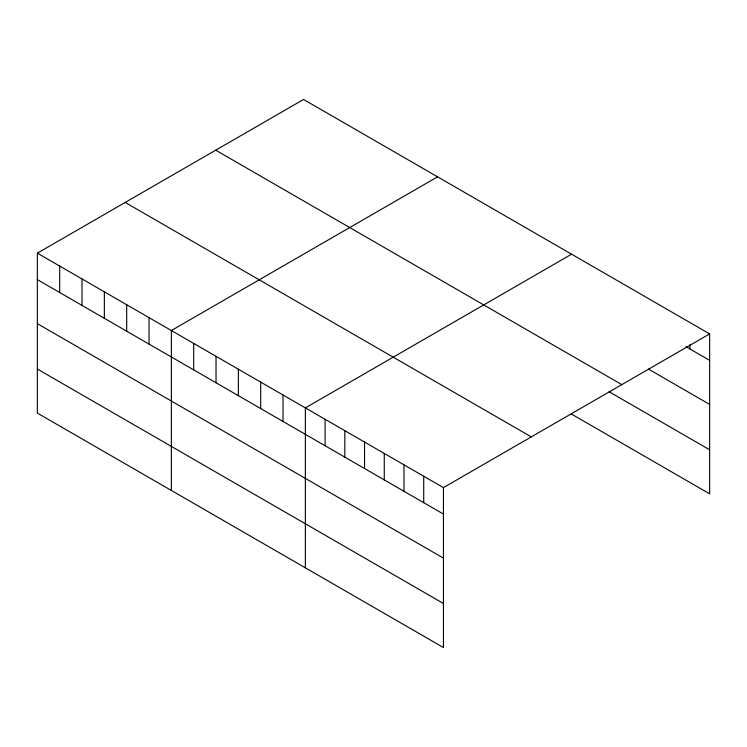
<?xml version="1.0" encoding="UTF-8"?>
<svg xmlns="http://www.w3.org/2000/svg" width="747" height="747" viewBox="0 0 747 747"><rect width="100%" height="100%" fill="white"/><g stroke="black" fill="none" stroke-linecap="round" stroke-linejoin="round"><path stroke-width="1.12" d="M37.35 253.158L443.438 487.614L443.438 647.537L37.35 413.091L37.35 253.158L303.562 99.463L709.65 333.909L709.65 493.842L571.576 414.127M437.574 176.834L171.362 330.529L171.362 490.452M571.576 254.195L305.364 407.899L305.364 567.823M443.438 487.614L709.65 333.909M685.979 346.701L709.65 360.371M648.508 369.111L709.65 404.416M215.715 150.184L621.803 384.63M609.057 391.717L709.65 449.797M125.197 202.437L531.285 436.892M37.35 279.611L443.438 514.067M37.35 323.656L443.438 558.112M37.35 369.037L443.438 603.492M689.929 344.376L689.929 348.98M423.717 476.222L423.717 502.675M403.987 464.83L403.987 491.293M384.266 453.448L384.266 479.901M364.545 442.056L364.545 468.518M344.815 430.674L344.815 457.127M325.094 419.282L325.094 445.735M283.029 395.004L283.029 421.457M260.703 382.109L260.703 408.562M238.368 369.214L238.368 395.667M216.032 356.319L216.032 382.772M193.697 343.424L193.697 369.877M149.026 317.634L149.026 344.087M126.691 304.739L126.691 331.192M104.356 291.844L104.356 318.297M82.021 278.948L82.021 305.402M59.685 266.053L59.685 292.507"/></g></svg>
